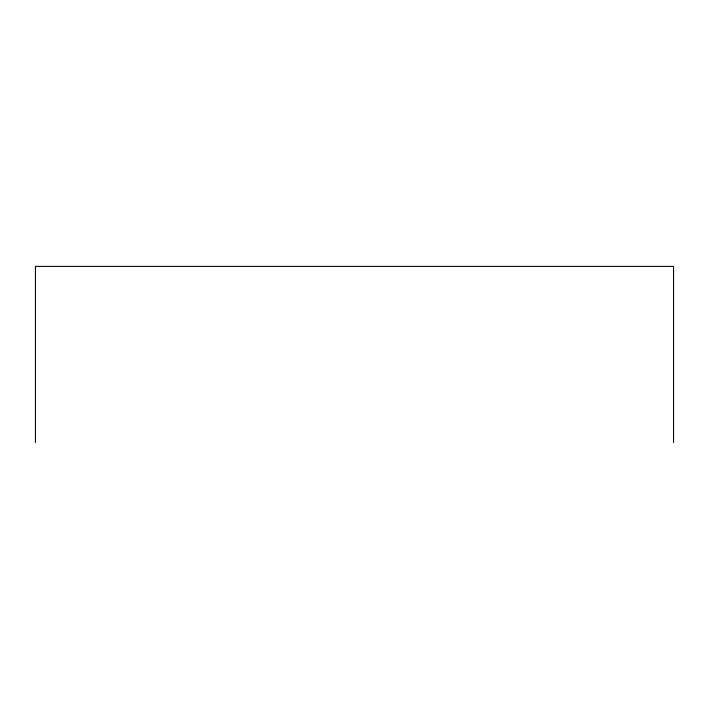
<?xml version="1.0" encoding="UTF-8"?>
<svg xmlns="http://www.w3.org/2000/svg" width="709" height="709" viewBox="0 0 709 709"><rect width="100%" height="100%" fill="white"/><g stroke="black" fill="none" stroke-linecap="round" stroke-linejoin="round"><path stroke-width="1.06" d="M673.55 442.593L673.55 266.407L35.45 266.407L35.45 442.593"/></g></svg>
